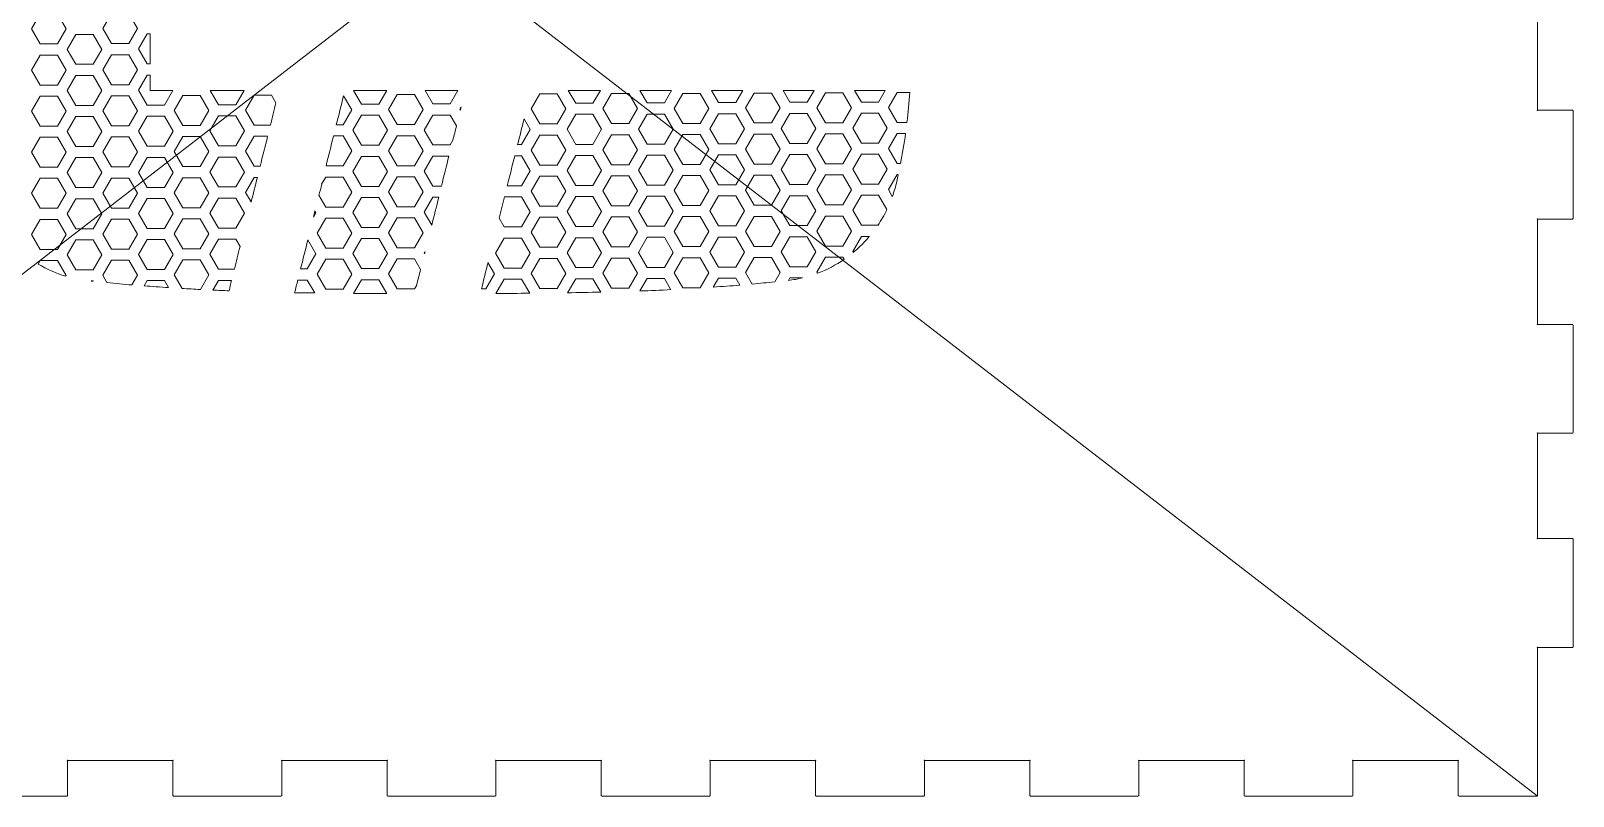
# Model space of a CAD drawing. Extents: x -20 to 272, y -138 to 307.
# Drawn here: x 142.2 to 271.8, y 165.3 to 229.6 of the extents above; entities that cross this region are included whole.
import ezdxf

# ---------------------------------------------------------------- set-up
doc = ezdxf.new("R2010")
doc.units = 0
doc.header["$MEASUREMENT"] = 0
doc.layers.add('cut', color=1, linetype='Continuous', lineweight=5)
doc.layers.add('helper', color=3, linetype='Continuous', lineweight=5)

msp = doc.modelspace()

# ---------------------------------------------------------------- linework, layer by layer
at = {"layer": 'cut'}
msp.add_lwpolyline([(136.22, 165.3), (145.22, 165.3), (145.24, 165.3), (145.28, 165.32), (145.3, 165.36), (145.3, 165.38), (145.3, 168.3), (145.3, 168.31), (145.29, 168.33), (145.27, 168.33), (145.27, 168.31), (145.29, 168.3), (145.3, 168.3), (154.15, 168.3), (154.16, 168.3), (154.18, 168.31), (154.18, 168.33), (154.16, 168.33), (154.15, 168.31), (154.15, 168.3), (154.15, 165.38), (154.15, 165.36), (154.17, 165.32), (154.21, 165.3), (154.22, 165.3), (163.22, 165.3), (163.24, 165.3), (163.28, 165.32), (163.3, 165.36), (163.3, 165.38), (163.3, 168.3), (163.3, 168.31), (163.29, 168.33), (163.27, 168.33), (163.27, 168.31), (163.29, 168.3), (163.3, 168.3), (172.15, 168.3), (172.16, 168.3), (172.18, 168.31), (172.18, 168.33), (172.16, 168.33), (172.15, 168.31), (172.15, 168.3), (172.15, 165.38), (172.15, 165.36), (172.17, 165.32), (172.21, 165.3), (172.22, 165.3), (181.23, 165.3), (181.24, 165.3), (181.28, 165.32), (181.3, 165.36), (181.3, 165.38), (181.3, 168.3), (181.3, 168.31), (181.29, 168.33), (181.27, 168.33), (181.27, 168.31), (181.29, 168.3), (181.3, 168.3), (190.15, 168.3), (190.16, 168.3), (190.18, 168.31), (190.18, 168.33), (190.16, 168.33), (190.15, 168.31), (190.15, 168.3), (190.15, 165.38), (190.15, 165.36), (190.17, 165.32), (190.21, 165.3), (190.22, 165.3), (199.22, 165.3), (199.24, 165.3), (199.28, 165.32), (199.3, 165.36), (199.3, 165.38), (199.3, 168.3), (199.3, 168.31), (199.29, 168.33), (199.27, 168.33), (199.27, 168.31), (199.29, 168.3), (199.3, 168.3), (208.15, 168.3), (208.16, 168.3), (208.18, 168.31), (208.18, 168.33), (208.16, 168.33), (208.15, 168.31), (208.15, 168.3), (208.15, 165.38), (208.15, 165.36), (208.17, 165.32), (208.21, 165.3), (208.22, 165.3), (217.23, 165.3), (217.24, 165.3), (217.28, 165.32), (217.3, 165.36), (217.3, 165.38), (217.3, 168.3), (217.3, 168.31), (217.29, 168.33), (217.27, 168.33), (217.27, 168.31), (217.29, 168.3), (217.3, 168.3), (226.15, 168.3), (226.16, 168.3), (226.18, 168.31), (226.18, 168.33), (226.16, 168.33), (226.15, 168.31), (226.15, 168.3), (226.15, 165.38), (226.15, 165.36), (226.17, 165.32), (226.21, 165.3), (226.23, 165.3), (235.23, 165.3), (235.24, 165.3), (235.28, 165.32), (235.3, 165.36), (235.3, 165.38), (235.3, 168.3), (235.3, 168.31), (235.29, 168.33), (235.27, 168.33), (235.27, 168.31), (235.29, 168.3), (235.3, 168.3), (244.15, 168.3), (244.16, 168.3), (244.18, 168.31), (244.18, 168.33), (244.16, 168.33), (244.15, 168.31), (244.15, 168.3), (244.15, 165.38), (244.15, 165.36), (244.17, 165.32), (244.21, 165.3), (244.23, 165.3), (253.23, 165.3), (253.24, 165.3), (253.28, 165.32), (253.3, 165.36), (253.3, 165.38), (253.3, 168.3), (253.3, 168.31), (253.29, 168.33), (253.27, 168.33), (253.27, 168.31), (253.29, 168.3), (253.3, 168.3), (262.15, 168.3), (262.16, 168.3), (262.18, 168.31), (262.18, 168.33), (262.16, 168.33), (262.15, 168.31), (262.15, 168.3), (262.15, 165.38), (262.15, 165.36), (262.17, 165.32), (262.21, 165.3), (262.23, 165.3), (268.72, 165.3), (268.74, 165.3), (268.78, 165.32), (268.8, 165.36), (268.8, 165.38), (268.8, 168.37), (268.8, 177.8), (268.8, 177.81), (268.79, 177.83), (268.77, 177.83), (268.77, 177.81), (268.79, 177.8), (268.8, 177.8), (271.72, 177.8), (271.74, 177.8), (271.78, 177.82), (271.8, 177.86), (271.8, 177.88), (271.8, 186.88), (271.8, 186.89), (271.78, 186.93), (271.74, 186.95), (271.72, 186.95), (268.8, 186.95), (268.79, 186.95), (268.77, 186.94), (268.77, 186.92), (268.79, 186.92), (268.8, 186.94), (268.8, 186.95), (268.8, 195.8), (268.8, 195.81), (268.79, 195.83), (268.77, 195.83), (268.77, 195.81), (268.79, 195.8), (268.8, 195.8), (271.72, 195.8), (271.74, 195.8), (271.78, 195.82), (271.8, 195.86), (271.8, 195.87), (271.8, 204.87), (271.8, 204.89), (271.78, 204.93), (271.74, 204.95), (271.72, 204.95), (268.8, 204.95), (268.79, 204.95), (268.77, 204.94), (268.77, 204.92), (268.79, 204.92), (268.8, 204.94), (268.8, 204.95), (268.8, 213.8), (268.8, 213.81), (268.79, 213.83), (268.77, 213.83), (268.77, 213.81), (268.79, 213.8), (268.8, 213.8), (271.72, 213.8), (271.74, 213.8), (271.78, 213.82), (271.8, 213.86), (271.8, 213.88), (271.8, 222.88), (271.8, 222.89), (271.78, 222.93), (271.74, 222.95), (271.72, 222.95), (268.8, 222.95), (268.79, 222.95), (268.77, 222.94), (268.77, 222.92), (268.79, 222.92), (268.8, 222.94), (268.8, 222.95), (268.8, 231.8)], dxfattribs=at)
at = {"layer": 'cut', "flags": 128}
for points in [[(143, 231.05), (142.27, 229.79), (143, 228.53), (144.45, 228.53), (145.18, 229.79), (144.45, 231.05), (143, 231.05)], [(149, 231.08), (148.27, 229.81), (149, 228.55), (150.45, 228.55), (151.18, 229.81), (150.45, 231.08), (149, 231.08)], [(152, 229.36), (151.27, 228.1), (152, 226.84), (152.25, 226.84), (152.25, 229.36), (152, 229.36)], [(146, 229.33), (145.27, 228.07), (146, 226.81), (147.45, 226.81), (148.18, 228.07), (147.45, 229.33), (146, 229.33)], [(143, 227.59), (142.27, 226.33), (143, 225.07), (144.45, 225.07), (145.18, 226.33), (144.45, 227.59), (143, 227.59)], [(149, 227.62), (148.27, 226.36), (149, 225.1), (150.45, 225.1), (151.18, 226.36), (150.45, 227.62), (149, 227.62)], [(146, 225.88), (145.27, 224.62), (146, 223.36), (147.45, 223.36), (148.18, 224.62), (147.45, 225.88), (146, 225.88)], [(152, 225.91), (151.27, 224.64), (152, 223.38), (153.45, 223.38), (154.16, 224.62), (152.25, 224.62), (152.25, 225.91), (152, 225.91)], [(155, 224.19), (154.27, 222.93), (155, 221.67), (156.45, 221.67), (157.18, 222.93), (156.45, 224.19), (155, 224.19)], [(157.3, 224.62), (158, 223.41), (159.45, 223.41), (160.15, 224.62), (157.3, 224.62)], [(161, 224.22), (160.27, 222.96), (161, 221.7), (162.35, 221.7)], [(162.82, 223.58), (162.45, 224.22), (161, 224.22)], [(167.89, 221.72), (168.45, 221.72), (169.18, 222.98), (168.5, 224.17)], [(169.33, 224.62), (170, 223.46), (171.45, 223.46), (172.12, 224.62), (169.33, 224.62)], [(173, 224.27), (172.27, 223.01), (173, 221.75), (174.45, 221.75), (175.18, 223.01), (174.45, 224.27), (173, 224.27)], [(175.34, 224.62), (176, 223.49), (177.45, 223.49), (178.1, 224.62), (175.34, 224.62)], [(185, 224.32), (184.27, 223.06), (185, 221.8), (186.45, 221.8), (187.18, 223.06), (186.45, 224.32), (185, 224.32)], [(187.37, 224.62), (188, 223.54), (189.45, 223.54), (190.07, 224.62), (187.37, 224.62)], [(191, 224.35), (190.27, 223.09), (191, 221.83), (192.45, 221.83), (193.18, 223.09), (192.45, 224.35), (191, 224.35)], [(193.39, 224.62), (194, 223.57), (195.45, 223.57), (196.06, 224.62), (193.39, 224.62)], [(197, 224.37), (196.27, 223.11), (197, 221.85), (198.45, 221.85), (199.18, 223.11), (198.45, 224.37), (197, 224.37)], [(199.4, 224.62), (200, 223.59), (201.45, 223.59), (202.04, 224.62), (199.4, 224.62)], [(203, 224.4), (202.27, 223.14), (203, 221.88), (204.45, 221.88), (205.18, 223.14), (204.45, 224.4), (203, 224.4)], [(205.42, 224.62), (206, 223.62), (207.45, 223.62), (208.03, 224.62), (205.42, 224.62)], [(209, 224.42), (208.27, 223.16), (209, 221.9), (210.45, 221.9), (211.18, 223.16), (210.45, 224.42), (209, 224.42)], [(211.43, 224.62), (212, 223.64), (213.45, 223.64), (214.01, 224.62), (211.43, 224.62)], [(215, 224.45), (214.27, 223.19), (215, 221.93), (215.82, 221.93)], [(216.08, 224.45), (215, 224.45)], [(143, 224.14), (142.27, 222.88), (143, 221.62), (144.45, 221.62), (145.18, 222.88), (144.45, 224.14), (143, 224.14)], [(149, 224.16), (148.27, 222.9), (149, 221.64), (150.45, 221.64), (151.18, 222.9), (150.45, 224.16), (149, 224.16)], [(178.38, 223.23), (178.27, 223.03), (178.31, 222.96)], [(146, 222.42), (145.27, 221.16), (146, 219.9), (147.45, 219.9), (148.18, 221.16), (147.45, 222.42), (146, 222.42)], [(152, 222.45), (151.27, 221.19), (152, 219.93), (153.45, 219.93), (154.18, 221.19), (153.45, 222.45), (152, 222.45)], [(158, 222.48), (157.27, 221.22), (158, 219.95), (159.45, 219.95), (160.18, 221.22), (159.45, 222.48), (158, 222.48)], [(170, 222.53), (169.27, 221.27), (170, 220.01), (171.45, 220.01), (172.18, 221.27), (171.45, 222.53), (170, 222.53)], [(176, 222.55), (175.27, 221.29), (176, 220.03), (177.45, 220.03), (177.68, 220.43)], [(177.98, 221.64), (177.45, 222.55), (176, 222.55)], [(183.12, 220.06), (183.45, 220.06), (184.18, 221.32), (183.66, 222.22)], [(188, 222.61), (187.27, 221.35), (188, 220.08), (189.45, 220.08), (190.18, 221.35), (189.45, 222.61), (188, 222.61)], [(194, 222.63), (193.27, 221.37), (194, 220.11), (195.45, 220.11), (196.18, 221.37), (195.45, 222.63), (194, 222.63)], [(200, 222.66), (199.27, 221.4), (200, 220.14), (201.45, 220.14), (202.18, 221.4), (201.45, 222.66), (200, 222.66)], [(206, 222.68), (205.27, 221.42), (206, 220.16), (207.45, 220.16), (208.18, 221.42), (207.45, 222.68), (206, 222.68)], [(212, 222.71), (211.27, 221.45), (212, 220.19), (213.45, 220.19), (214.18, 221.45), (213.45, 222.71), (212, 222.71)], [(143, 220.68), (142.27, 219.42), (143, 218.16), (144.45, 218.16), (145.18, 219.42), (144.45, 220.68), (143, 220.68)], [(149, 220.71), (148.27, 219.45), (149, 218.19), (150.45, 218.19), (151.18, 219.45), (150.45, 220.71), (149, 220.71)], [(155, 220.74), (154.27, 219.47), (155, 218.21), (156.45, 218.21), (157.18, 219.47), (156.45, 220.74), (155, 220.74)], [(161, 220.76), (160.27, 219.5), (161, 218.24), (161.49, 218.24)], [(162.12, 220.76), (161, 220.76)], [(167.03, 218.27), (168.45, 218.27), (169.18, 219.53), (168.45, 220.79), (167.66, 220.79)], [(173, 220.81), (172.27, 219.55), (173, 218.29), (174.45, 218.29), (175.18, 219.55), (174.45, 220.81), (173, 220.81)], [(185, 220.86), (184.27, 219.6), (185, 218.34), (186.45, 218.34), (187.18, 219.6), (186.45, 220.86), (185, 220.86)], [(191, 220.89), (190.27, 219.63), (191, 218.37), (192.45, 218.37), (193.18, 219.63), (192.45, 220.89), (191, 220.89)], [(197, 220.92), (196.27, 219.66), (197, 218.4), (198.45, 218.4), (199.18, 219.66), (198.45, 220.92), (197, 220.92)], [(203, 220.94), (202.27, 219.68), (203, 218.42), (204.45, 218.42), (205.18, 219.68), (204.45, 220.94), (203, 220.94)], [(209, 220.97), (208.27, 219.71), (209, 218.45), (210.45, 218.45), (211.18, 219.71), (210.45, 220.97), (209, 220.97)], [(215, 221), (214.27, 219.73), (215, 218.47), (215.29, 218.47)], [(215.71, 221), (215, 221)], [(152, 218.99), (151.27, 217.73), (152, 216.47), (153.45, 216.47), (154.18, 217.73), (153.45, 218.99), (152, 218.99)], [(158, 219.02), (157.27, 217.76), (158, 216.5), (159.45, 216.5), (160.18, 217.76), (159.45, 219.02), (158, 219.02)], [(170, 219.07), (169.27, 217.81), (170, 216.55), (171.45, 216.55), (172.18, 217.81), (171.45, 219.07), (170, 219.07)], [(176, 219.1), (175.27, 217.84), (176, 216.58), (176.72, 216.58)], [(177.35, 219.1), (176, 219.1)], [(182.25, 216.6), (183.45, 216.6), (184.18, 217.86), (183.45, 219.12), (182.88, 219.12)], [(188, 219.15), (187.27, 217.89), (188, 216.63), (189.45, 216.63), (190.18, 217.89), (189.45, 219.15), (188, 219.15)], [(194, 219.18), (193.27, 217.92), (194, 216.66), (195.45, 216.66), (196.18, 217.92), (195.45, 219.18), (194, 219.18)], [(200, 219.2), (199.27, 217.94), (200, 216.68), (201.45, 216.68), (202.18, 217.94), (201.45, 219.2), (200, 219.2)], [(206, 219.23), (205.27, 217.97), (206, 216.71), (207.45, 216.71), (208.18, 217.97), (207.45, 219.23), (206, 219.23)], [(212, 219.25), (211.27, 217.99), (212, 216.73), (213.45, 216.73), (214.18, 217.99), (213.45, 219.25), (212, 219.25)], [(146, 218.97), (145.27, 217.71), (146, 216.45), (147.45, 216.45), (148.18, 217.71), (147.45, 218.97), (146, 218.97)], [(143, 217.23), (142.27, 215.97), (143, 214.71), (144.45, 214.71), (145.18, 215.97), (144.45, 217.23), (143, 217.23)], [(149, 217.25), (148.27, 215.99), (149, 214.73), (150.45, 214.73), (151.18, 215.99), (150.45, 217.25), (149, 217.25)], [(155, 217.28), (154.27, 216.02), (155, 214.76), (156.45, 214.76), (157.18, 216.02), (156.45, 217.28), (155, 217.28)], [(161, 217.31), (160.27, 216.04), (160.74, 215.24)], [(161.25, 217.31), (161, 217.31)], [(166.42, 215.81), (167, 214.81), (168.45, 214.81), (169.18, 216.07), (168.45, 217.33), (167, 217.33)], [(167, 217.33), (166.65, 216.73)], [(173, 217.36), (172.27, 216.1), (173, 214.84), (174.45, 214.84), (175.18, 216.1), (174.45, 217.36), (173, 217.36)], [(185, 217.41), (184.27, 216.15), (185, 214.89), (186.45, 214.89), (187.18, 216.15), (186.45, 217.41), (185, 217.41)], [(191, 217.44), (190.27, 216.18), (191, 214.91), (192.45, 214.91), (193.18, 216.18), (192.45, 217.44), (191, 217.44)], [(197, 217.46), (196.27, 216.2), (197, 214.94), (198.45, 214.94), (199.18, 216.2), (198.45, 217.46), (197, 217.46)], [(203, 217.49), (202.27, 216.23), (203, 214.97), (204.45, 214.97), (205.18, 216.23), (204.45, 217.49), (203, 217.49)], [(209, 217.51), (208.27, 216.25), (209, 214.99), (210.45, 214.99), (211.18, 216.25), (210.45, 217.51), (209, 217.51)], [(215, 217.54), (214.27, 216.28), (214.6, 215.7)], [(215.1, 217.54), (215, 217.54)], [(146, 215.51), (145.27, 214.25), (146, 212.99), (147.45, 212.99), (148.18, 214.25), (147.45, 215.51), (146, 215.51)], [(152, 215.54), (151.27, 214.28), (152, 213.02), (153.45, 213.02), (154.18, 214.28), (153.45, 215.54), (152, 215.54)], [(158, 215.56), (157.27, 214.3), (158, 213.04), (159.45, 213.04), (160.18, 214.3), (159.45, 215.56), (158, 215.56)], [(170, 215.62), (169.27, 214.36), (170, 213.1), (171.45, 213.1), (172.18, 214.36), (171.45, 215.62), (170, 215.62)], [(176, 215.64), (175.27, 214.38), (175.9, 213.29)], [(176.49, 215.64), (176, 215.64)], [(181.57, 213.89), (182, 213.15), (183.45, 213.15), (184.18, 214.41), (183.45, 215.67), (182.02, 215.67)], [(188, 215.69), (187.27, 214.43), (188, 213.17), (189.45, 213.17), (190.18, 214.43), (189.45, 215.69), (188, 215.69)], [(194, 215.72), (193.27, 214.46), (194, 213.2), (195.45, 213.2), (196.18, 214.46), (195.45, 215.72), (194, 215.72)], [(200, 215.75), (199.27, 214.49), (200, 213.23), (201.45, 213.23), (202.18, 214.49), (201.45, 215.75), (200, 215.75)], [(206, 215.77), (205.27, 214.51), (206, 213.25), (207.45, 213.25), (208.18, 214.51), (207.45, 215.77), (206, 215.77)], [(212, 215.8), (211.27, 214.54), (212, 213.28), (213.38, 213.28)], [(214.14, 214.6), (213.45, 215.8), (212, 215.8)], [(155, 213.82), (154.27, 212.56), (155, 211.3), (156.45, 211.3), (157.18, 212.56), (156.45, 213.82), (155, 213.82)], [(165.96, 213.95), (166.18, 214.33), (166.09, 214.48)], [(167, 213.88), (166.27, 212.62), (167, 211.36), (168.45, 211.36), (169.18, 212.62), (168.45, 213.88), (167, 213.88)], [(173, 213.9), (172.27, 212.64), (173, 211.38), (174.45, 211.38), (175.18, 212.64), (174.45, 213.9), (173, 213.9)], [(185, 213.95), (184.27, 212.69), (185, 211.43), (186.45, 211.43), (187.18, 212.69), (186.45, 213.95), (185, 213.95)], [(191, 213.98), (190.27, 212.72), (191, 211.46), (192.45, 211.46), (193.18, 212.72), (192.45, 213.98), (191, 213.98)], [(197, 214.01), (196.27, 212.75), (197, 211.49), (198.45, 211.49), (199.18, 212.75), (198.45, 214.01), (197, 214.01)], [(203, 214.03), (202.27, 212.77), (203, 211.51), (204.45, 211.51), (205.18, 212.77), (204.45, 214.03), (203, 214.03)], [(209, 214.06), (208.27, 212.8), (209, 211.54), (210.45, 211.54), (211.18, 212.8), (210.45, 214.06), (209, 214.06)], [(143, 213.77), (142.27, 212.51), (143, 211.25), (144.45, 211.25), (145.18, 212.51), (144.45, 213.77), (143, 213.77)], [(149, 213.8), (148.27, 212.54), (149, 211.28), (150.45, 211.28), (151.18, 212.54), (150.45, 213.8), (149, 213.8)], [(146, 212.06), (145.27, 210.8), (146, 209.54), (147.45, 209.54), (148.18, 210.8), (147.45, 212.06), (146, 212.06)], [(152, 212.08), (151.27, 210.82), (152, 209.56), (153.45, 209.56), (154.18, 210.82), (153.45, 212.08), (152, 212.08)], [(158, 212.11), (157.27, 210.85), (158, 209.59), (159.33, 209.59)], [(159.8, 211.5), (159.45, 212.11), (158, 212.11)], [(164.88, 209.61), (165.45, 209.61), (166.18, 210.87), (165.49, 212.07)], [(170, 212.16), (169.27, 210.9), (170, 209.64), (171.45, 209.64), (172.18, 210.9), (171.45, 212.16), (170, 212.16)], [(182, 212.21), (181.27, 210.95), (182, 209.69), (183.45, 209.69), (184.18, 210.95), (183.45, 212.21), (182, 212.21)], [(188, 212.24), (187.27, 210.98), (188, 209.72), (189.45, 209.72), (190.18, 210.98), (189.45, 212.24), (188, 212.24)], [(194, 212.27), (193.27, 211), (194, 209.74), (195.45, 209.74), (196.18, 211), (195.45, 212.27), (194, 212.27)], [(200, 212.29), (199.27, 211.03), (200, 209.77), (201.45, 209.77), (202.18, 211.03), (201.45, 212.29), (200, 212.29)], [(206, 212.32), (205.27, 211.06), (206, 209.8), (207.45, 209.8), (208.18, 211.06), (207.45, 212.32), (206, 212.32)], [(212, 212.34), (211.27, 211.08), (211.32, 211)], [(212.67, 212.34), (212, 212.34)], [(143, 210.32), (142.83, 210.02)], [(145.15, 209.01), (145.18, 209.06), (144.45, 210.32), (143, 210.32)], [(149, 210.34), (148.27, 209.08), (148.62, 208.47)], [(150.71, 208.27), (151.18, 209.08), (150.45, 210.34), (149, 210.34)], [(155, 210.37), (154.27, 209.11), (154.93, 207.97)], [(156.47, 207.89), (157.18, 209.11), (156.45, 210.37), (155, 210.37)], [(167, 210.42), (166.27, 209.16), (167, 207.9), (168.45, 207.9), (169.18, 209.16), (168.45, 210.42), (167, 210.42)], [(173, 210.45), (172.27, 209.19), (173, 207.93), (174.45, 207.93), (174.64, 208.25)], [(174.97, 209.56), (174.45, 210.45), (173, 210.45)], [(175.34, 211.04), (175.27, 210.93), (175.3, 210.88)], [(180.08, 207.95), (180.45, 207.95), (181.18, 209.21), (180.63, 210.16)], [(185, 210.5), (184.27, 209.24), (185, 207.98), (186.45, 207.98), (187.18, 209.24), (186.45, 210.5), (185, 210.5)], [(191, 210.52), (190.27, 209.26), (191, 208), (192.45, 208), (193.18, 209.26), (192.45, 210.52), (191, 210.52)], [(197, 210.55), (196.27, 209.29), (197, 208.03), (198.45, 208.03), (199.18, 209.29), (198.45, 210.55), (197, 210.55)], [(203, 210.58), (202.27, 209.32), (202.83, 208.34)], [(204.73, 208.53), (205.18, 209.32), (204.45, 210.58), (203, 210.58)], [(209, 210.6), (208.27, 209.34), (208.32, 209.25)], [(210.56, 210.42), (210.45, 210.6), (209, 210.6)], [(152, 208.63), (151.74, 208.19)], [(153.79, 208.04), (153.45, 208.63), (152, 208.63)], [(158, 208.65), (157.52, 207.84)], [(159.09, 208.65), (158, 208.65)], [(166.08, 207.6), (165.45, 208.68), (164.65, 208.68)], [(170, 208.71), (169.33, 207.56)], [(172.12, 207.55), (171.45, 208.71), (170, 208.71)], [(182, 208.76), (181.3, 207.55)], [(184.14, 207.57), (183.45, 208.76), (182, 208.76)], [(188, 208.78), (187.32, 207.61)], [(190.1, 207.66), (189.45, 208.78), (188, 208.78)], [(194, 208.81), (193.39, 207.76)], [(195.99, 207.87), (195.45, 208.81), (194, 208.81)], [(200, 208.84), (199.56, 208.09)], [(201.79, 208.25), (201.45, 208.84), (200, 208.84)], [(206, 208.86), (205.87, 208.65)], [(207.05, 208.86), (206, 208.86)], [(147.46, 208.58), (147.45, 208.6), (147.29, 208.6)]]:
    msp.add_lwpolyline(points, dxfattribs=at)
at = {"layer": 'cut'}
for centre, radius, start, end in [((-27152.51, 7004.03), 28149.67, 346.058119, 346.063245), ((152.03, 229.6), 64.26, 353.1458, 355.405), ((22684.52, -5397.03), 23212.46, 165.987257, 165.992052), ((-7816.15, 2225.56), 8241.47, 345.936861, 345.938783), ((-15604.77, 4163.29), 16267.51, 345.97317, 345.977549), ((-42948.17, 11045.33), 44469.03, 345.910694, 345.913563), ((21099.7, -5004.24), 21579.69, 165.987971, 165.994869), ((-20820.2, 5428.76), 21624.36, 346.057093, 346.063977), ((168.38, 227.46), 47.77, 349.1557, 352.2204), ((-13333.57, 3593.42), 13925.91, 345.966677, 345.977369), ((-32133.51, 8325.05), 33317.49, 345.914531, 345.919001), ((18878.72, -4455), 19291.81, 165.984093, 165.990432), ((-29790.45, 7659.64), 30867.87, 346.04548, 346.047254), ((204.1, 219.56), 11.19, 339.8105, 346.6467), ((175.96, 225.28), 39.9, 347.9845, 348.8072), ((-10948.22, 2992.51), 11466.05, 345.972523, 345.98463), ((-33754.62, 8730.86), 34988.62, 345.91145, 345.914458), ((-21426.82, 5570.36), 22247.23, 346.068161, 346.069571), ((204.28, 219.44), 10.99, 325.8573, 333.8361), ((18647.24, -4401.41), 19054.25, 165.989875, 165.995801), ((-16130.75, 4258.18), 16791.03, 346.04764, 346.056258), ((204.58, 219.37), 10.74, 308.8106, 311.3576), ((204.38, 219.28), 10.81, 312.4803, 320.0671), ((148.14, 219), 10.43, 239.3945, 253.3653), ((-7156.31, 2038.16), 7555.89, 346.005097, 346.006377), ((-34459.51, 8903.49), 35714.34, 345.90829, 345.91194), ((204.59, 219.06), 10.5, 290.8511, 304.6516), ((19805.51, -4694.77), 20249.08, 165.98622, 165.988786), ((-16659.61, 4387.61), 17335.49, 346.047155, 346.050775), ((-10914.59, 2983.43), 11431.21, 345.949781, 345.956558), ((204.61, 218.89), 10.32, 277.0236, 283.6617), ((161.84, 352), 144.14, 264.2041, 264.2737), ((163.06, 352.3), 144.56, 264.2698, 265.1013), ((164.66, 372.84), 165.15, 265.5131, 266.2249), ((166.32, 397.43), 189.8, 266.5573, 267.0256), ((168.27, 425.1), 217.53, 267.1678, 267.5234), ((169.32, 559.26), 351.68, 269.1961, 269.4713), ((172.59, 876.49), 668.94, 269.72126, 269.95966), ((179.44, 828.85), 621.3, 270.17175, 270.43348), ((182.9, 520.31), 312.73, 270.8087, 271.3188), ((185.42, 421.1), 213.49, 272.141, 272.84), ((188.88, 368.03), 160.3, 273.8206, 274.6188), ((189.9, 349.45), 141.7, 275.2358, 276.0059)]:
    msp.add_arc(centre, radius, start, end, dxfattribs=at)
at = {"layer": 'helper'}
for p, q in [((84.67, 307.43), (268.78, 165.32)), ((84.67, 165.32), (268.78, 307.43))]:
    msp.add_line(p, q, dxfattribs=at)

doc.saveas('drawing.dxf')
